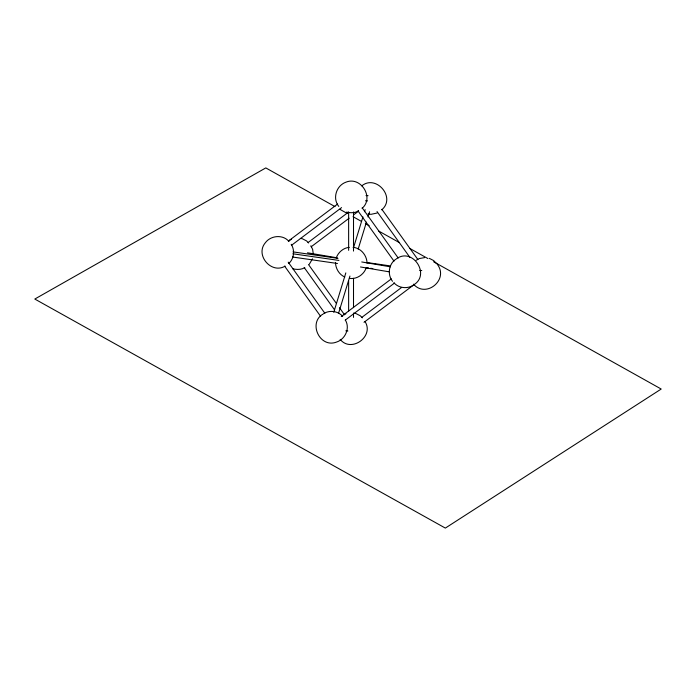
<?xml version="1.0" encoding="UTF-8"?>
<svg xmlns="http://www.w3.org/2000/svg" width="696" height="696" viewBox="0 0 696 696"><rect width="100%" height="100%" fill="white"/><g stroke="black" fill="none" stroke-linecap="round" stroke-linejoin="round"><path stroke-width="1.04" d="M333.767 312.295L345.816 272.893M353.429 248.002L362.938 216.9M364.53 211.714L365.165 209.644M338.526 313.383L349.94 276.051M358.179 249.09L366.427 222.137M368.01 216.952L369.593 211.767M312.487 258.842L309.311 264.21M336.298 257.746C338.273 252.309 343.415 247.793 349.288 247.367M366.2 267.925C363.843 274.65 356.535 279.583 349.392 278.339M288.727 263.532C294.069 258.903 295.087 250.151 291.198 244.296M362.094 208.321C374.465 197.89 361.015 175.931 345.921 182.187C336.359 185.562 332.201 198.412 338.787 206.434M381.756 209.818C396.259 197.542 376.11 174.157 361.79 185.841M322.465 314.409C308.171 323.396 320.03 348.357 336.412 342.11C345.251 339.404 350.34 328.138 345.346 320.03M395.841 259.208C388.707 263.871 387.176 274.676 392.5 281.297M364.017 322.3L414.085 284.629C430.633 274.18 412.337 247.071 396.468 258.825M288.414 241.051L337.621 204.032M291.511 245.288L341.571 207.617M308.076 242.547L348.644 212.019M311.164 246.784L349.148 218.205M353.464 214.96L358.64 211.062M341.266 316.567L391.326 278.896M345.216 320.151L394.423 283.133M361.79 317.411L401.496 287.535M288.414 241.042L291.372 239.276M323.092 314.035C328.938 309.746 338.021 310.842 342.676 316.367M416.121 260.321L419.288 258.547L424.569 257.624M414.085 284.638C408.16 289.249 398.721 288.449 393.875 282.68M358.492 210.914C354.986 213.159 350.445 213.002 346.53 212.115M285.125 266.116C271.579 274.415 254.919 255.284 265.22 242.904C270.596 235.396 282.907 234.16 288.962 241.495M304.787 267.612C301.272 269.857 296.731 269.7 292.816 268.813M344.007 314.766L345.921 313.748M377.075 213.028L370.968 214.342L368.097 213.898M366 195.541L368.071 195.698M365.47 200.779L367.54 200.935M419.714 270.405L421.785 270.561M345.808 330.844L347.878 331.009M292.99 251.882L337.978 258.364M366.896 262.531L390.465 265.933M292.877 253.788L338.935 260.426M292.485 257.007L337.473 263.488M366.392 267.655L368.532 267.969M370.672 268.273L372.821 268.586M300.35 238.406L302.255 238.702L306.571 240.912L308.624 242.991M353.107 247.341C360.92 247.976 366.975 255.493 367.036 263.158M354.055 313.27L355.969 313.565L360.284 315.775L362.338 317.863M307.501 252.796L337.282 257.833M361.746 261.966L390.465 266.82M360.485 266.968L389.203 271.832M429.336 258.355L433.651 260.574L437.079 264.045M344.807 277.008C339.143 274.598 335.629 268.552 335.463 262.514M335.02 206.616L265.802 167.91L34.8 299.045L445.344 528.09L661.2 389.038L433.634 261.766M339.761 209.27L347.348 213.507M353.037 216.691L361.572 221.467M365.365 223.581L369.158 225.704M378.641 231.011L399.504 242.678M409.927 248.507L427.944 258.581M413.528 284.177C425.969 298.54 448.859 279.783 437.506 264.576M340.161 339.387C351.228 353.185 374.526 336.412 365.009 321.526M381.86 209.322L417.878 259.53M377.023 211.558L409.883 257.355M362.198 207.826L398.216 258.033M357.996 210.94L394.014 261.148M308.485 264.532L336.29 303.282M339.448 307.684L344.503 314.731M304.282 267.647L334.611 309.92M288.196 262.157L324.841 313.235M284.62 266.15L320.639 316.358M310.86 245.792L312.608 249.281L313.322 254.075M353.507 211.941L353.507 251.091M353.507 278.269L353.507 307.632M353.507 313.07L353.507 317.411M348.635 212.28L348.635 250.334M348.635 280.775L348.635 311.225"/></g></svg>
